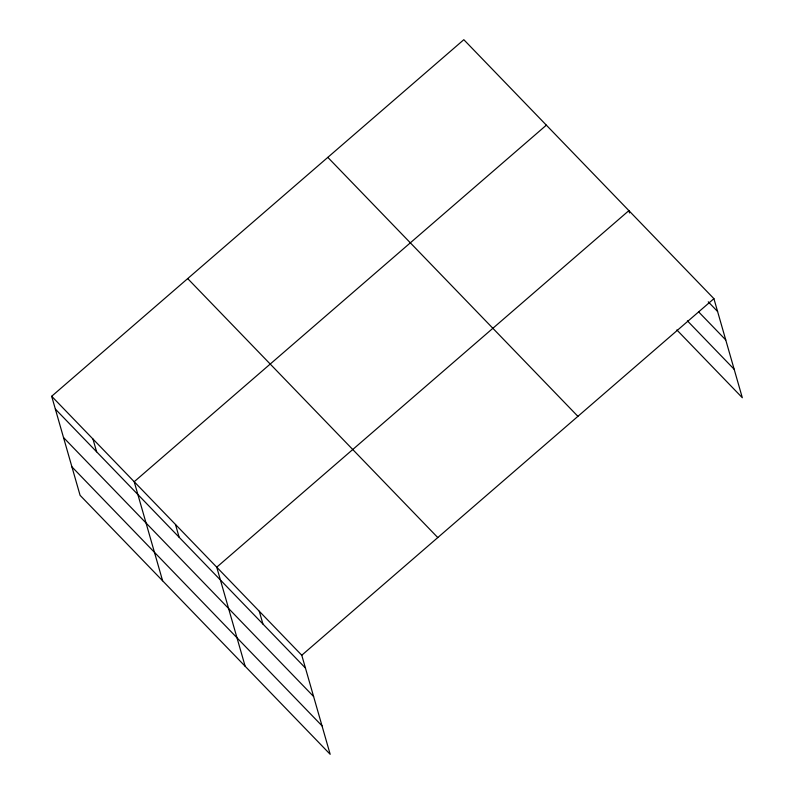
<?xml version="1.0" encoding="UTF-8"?>
<svg xmlns="http://www.w3.org/2000/svg" width="794" height="794" viewBox="0 0 794 794"><rect width="100%" height="100%" fill="white"/><g stroke="black" fill="none" stroke-linecap="round" stroke-linejoin="round"><path stroke-width="1.19" d="M51.679 396.266L301.77 655.239L330.175 754.3L80.085 495.327L51.679 396.266L463.825 39.7L713.915 298.673L742.321 397.734L676.845 329.937M546.351 125.164L134.206 481.72L162.611 580.791M301.77 655.239L713.915 298.673M708.238 301.809L717.587 311.496M698.541 311.774L725.756 339.951M687.396 320.845L734.162 369.279M327.813 157.371L577.903 416.344M187.692 278.595L437.782 537.568M55.352 409.079L305.452 668.052M63.52 437.544L313.61 696.517M71.926 466.862L322.017 725.835M629.553 212.951L628.888 210.618L216.742 567.184L245.148 666.245M259.261 611.211L262.933 624.034M175.474 524.457L179.146 537.27M92.948 438.993L96.62 451.816"/></g></svg>
